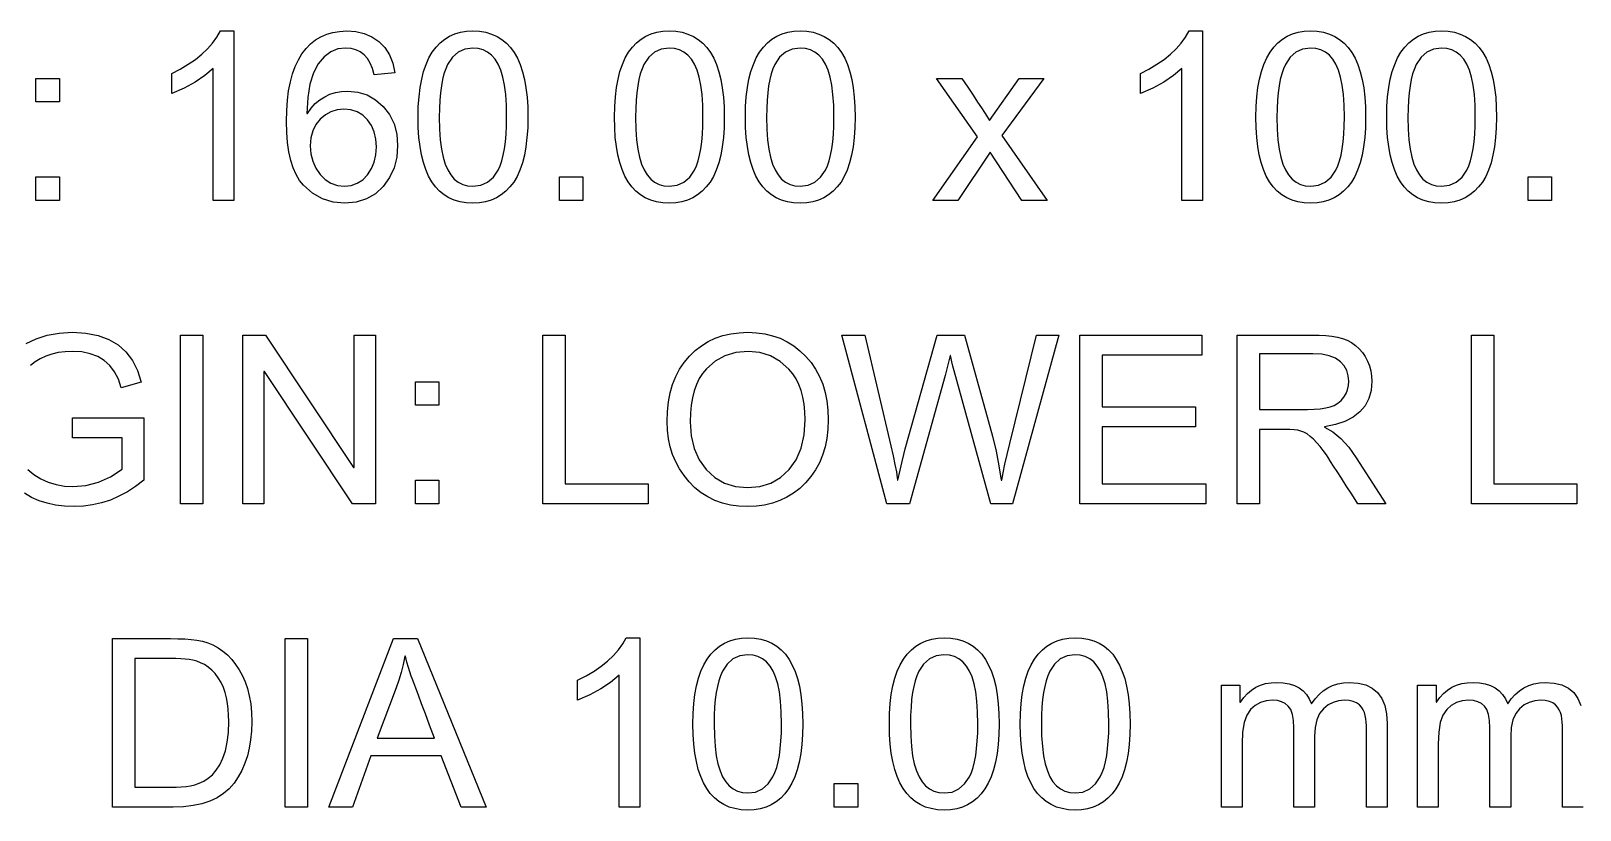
# Model space of a CAD drawing. Header units: millimetres. Extents: x 0 to 160, y 0 to 171.
# Drawn here: x 35.02 to 80.98, y 111.91 to 135.02 of the extents above; entities that cross this region are included whole.
import ezdxf

# ---------------------------------------------------------------- set-up
doc = ezdxf.new("R2010")
doc.units = ezdxf.units.MM
doc.layers.add('TEXT', color=7, linetype='CONTINUOUS')

msp = doc.modelspace()

# ---------------------------------------------------------------- linework, layer by layer
at = {"layer": 'TEXT'}
for points in [[(41.044, 130), (40.43, 130), (40.43, 133.912), (40.18, 133.702), (39.892, 133.509), (39.565, 133.332), (39.198, 133.172), (39.198, 133.765), (39.453, 133.896), (39.687, 134.035), (39.899, 134.181), (40.09, 134.334), (40.261, 134.495), (40.41, 134.664), (40.538, 134.84), (40.645, 135.024), (41.044, 135.024), (41.044, 130)], [(43.223, 132.578), (43.334, 132.734), (43.457, 132.868), (43.591, 132.982), (43.736, 133.075), (43.892, 133.147), (44.059, 133.199), (44.237, 133.23), (44.427, 133.24), (44.722, 133.212), (44.995, 133.127), (45.244, 132.985), (45.471, 132.786), (45.659, 132.544), (45.793, 132.27), (45.874, 131.964), (45.9, 131.627), (45.874, 131.284), (45.793, 130.967), (45.66, 130.678), (45.472, 130.414), (45.241, 130.196), (44.974, 130.04), (44.672, 129.946), (44.335, 129.915), (43.988, 129.948), (43.669, 130.048), (43.375, 130.214), (43.109, 130.447), (42.99, 130.593), (42.887, 130.765), (42.8, 130.962), (42.729, 131.186), (42.674, 131.436), (42.634, 131.711), (42.61, 132.012), (42.602, 132.34), (42.609, 132.664), (42.631, 132.967), (42.667, 133.249), (42.717, 133.511), (42.782, 133.752), (42.86, 133.972), (42.954, 134.172), (43.061, 134.35), (43.182, 134.508), (43.316, 134.645), (43.463, 134.761), (43.623, 134.855), (43.795, 134.929), (43.98, 134.982), (44.178, 135.013), (44.389, 135.024), (44.66, 135.004), (44.909, 134.945), (45.136, 134.847), (45.341, 134.71), (45.516, 134.534), (45.654, 134.32), (45.754, 134.069), (45.815, 133.779), (45.201, 133.724), (45.151, 133.911), (45.086, 134.072), (45.004, 134.209), (44.906, 134.32), (44.792, 134.407), (44.663, 134.469), (44.517, 134.507), (44.355, 134.519), (44.128, 134.49), (43.918, 134.402), (43.724, 134.256), (43.547, 134.052), (43.399, 133.785), (43.294, 133.45), (43.231, 133.048), (43.209, 132.578), (43.223, 132.578)], [(48.134, 135.024), (48.332, 135.014), (48.516, 134.984), (48.688, 134.934), (48.848, 134.864), (48.994, 134.774), (49.128, 134.664), (49.249, 134.534), (49.357, 134.384), (49.453, 134.215), (49.535, 134.025), (49.605, 133.815), (49.663, 133.585), (49.707, 133.335), (49.739, 133.065), (49.758, 132.776), (49.765, 132.466), (49.758, 132.153), (49.738, 131.861), (49.705, 131.59), (49.659, 131.339), (49.6, 131.109), (49.528, 130.9), (49.442, 130.712), (49.343, 130.544), (49.232, 130.397), (49.11, 130.269), (48.976, 130.161), (48.831, 130.072), (48.674, 130.003), (48.505, 129.954), (48.326, 129.925), (48.134, 129.915), (47.937, 129.925), (47.753, 129.955), (47.581, 130.004), (47.423, 130.074), (47.276, 130.164), (47.143, 130.273), (47.022, 130.403), (46.914, 130.553), (46.819, 130.722), (46.736, 130.911), (46.666, 131.121), (46.609, 131.35), (46.565, 131.599), (46.533, 131.868), (46.514, 132.157), (46.508, 132.466), (46.514, 132.779), (46.534, 133.071), (46.567, 133.343), (46.613, 133.594), (46.672, 133.824), (46.744, 134.034), (46.83, 134.223), (46.929, 134.391), (47.04, 134.539), (47.162, 134.668), (47.296, 134.777), (47.441, 134.866), (47.597, 134.935), (47.765, 134.984), (47.944, 135.014), (48.134, 135.024)], [(53.96, 135.024), (54.157, 135.014), (54.342, 134.984), (54.514, 134.934), (54.673, 134.864), (54.819, 134.774), (54.953, 134.664), (55.074, 134.534), (55.182, 134.384), (55.278, 134.215), (55.361, 134.025), (55.431, 133.815), (55.488, 133.585), (55.533, 133.335), (55.565, 133.065), (55.584, 132.776), (55.59, 132.466), (55.583, 132.153), (55.564, 131.861), (55.531, 131.59), (55.485, 131.339), (55.426, 131.109), (55.353, 130.9), (55.268, 130.712), (55.169, 130.544), (55.058, 130.397), (54.935, 130.269), (54.801, 130.161), (54.656, 130.072), (54.499, 130.003), (54.331, 129.954), (54.151, 129.925), (53.96, 129.915), (53.763, 129.925), (53.578, 129.955), (53.407, 130.004), (53.248, 130.074), (53.102, 130.164), (52.968, 130.273), (52.848, 130.403), (52.74, 130.553), (52.644, 130.722), (52.562, 130.911), (52.492, 131.121), (52.435, 131.35), (52.39, 131.599), (52.358, 131.868), (52.339, 132.157), (52.333, 132.466), (52.339, 132.779), (52.359, 133.071), (52.392, 133.343), (52.438, 133.594), (52.497, 133.824), (52.57, 134.034), (52.655, 134.223), (52.754, 134.391), (52.865, 134.539), (52.987, 134.668), (53.121, 134.777), (53.266, 134.866), (53.422, 134.935), (53.59, 134.984), (53.769, 135.014), (53.96, 135.024)], [(57.844, 135.024), (58.042, 135.014), (58.227, 134.984), (58.399, 134.934), (58.558, 134.864), (58.704, 134.774), (58.838, 134.664), (58.959, 134.534), (59.067, 134.384), (59.163, 134.215), (59.246, 134.025), (59.316, 133.815), (59.373, 133.585), (59.417, 133.335), (59.449, 133.065), (59.468, 132.776), (59.475, 132.466), (59.468, 132.153), (59.448, 131.861), (59.416, 131.59), (59.369, 131.339), (59.31, 131.109), (59.238, 130.9), (59.152, 130.712), (59.054, 130.544), (58.943, 130.397), (58.82, 130.269), (58.686, 130.161), (58.541, 130.072), (58.384, 130.003), (58.215, 129.954), (58.036, 129.925), (57.844, 129.915), (57.647, 129.925), (57.463, 129.955), (57.292, 130.004), (57.133, 130.074), (56.987, 130.164), (56.853, 130.273), (56.732, 130.403), (56.624, 130.553), (56.529, 130.722), (56.446, 130.911), (56.376, 131.121), (56.319, 131.35), (56.275, 131.599), (56.243, 131.868), (56.224, 132.157), (56.218, 132.466), (56.224, 132.779), (56.244, 133.071), (56.277, 133.343), (56.323, 133.594), (56.382, 133.824), (56.455, 134.034), (56.54, 134.223), (56.639, 134.391), (56.75, 134.539), (56.872, 134.668), (57.006, 134.777), (57.151, 134.866), (57.307, 134.935), (57.475, 134.984), (57.654, 135.014), (57.844, 135.024)], [(69.782, 130), (69.168, 130), (69.168, 133.912), (68.918, 133.702), (68.63, 133.509), (68.303, 133.332), (67.937, 133.172), (67.937, 133.765), (68.191, 133.896), (68.425, 134.035), (68.637, 134.181), (68.828, 134.334), (68.999, 134.495), (69.148, 134.664), (69.276, 134.84), (69.383, 135.024), (69.782, 135.024), (69.782, 130)], [(72.988, 135.024), (73.185, 135.014), (73.37, 134.984), (73.542, 134.934), (73.701, 134.864), (73.847, 134.774), (73.981, 134.664), (74.102, 134.534), (74.21, 134.384), (74.306, 134.215), (74.389, 134.025), (74.459, 133.815), (74.516, 133.585), (74.561, 133.335), (74.593, 133.065), (74.612, 132.776), (74.618, 132.466), (74.611, 132.153), (74.592, 131.861), (74.559, 131.59), (74.513, 131.339), (74.453, 131.109), (74.381, 130.9), (74.296, 130.712), (74.197, 130.544), (74.086, 130.397), (73.963, 130.269), (73.829, 130.161), (73.684, 130.072), (73.527, 130.003), (73.359, 129.954), (73.179, 129.925), (72.988, 129.915), (72.791, 129.925), (72.606, 129.955), (72.435, 130.004), (72.276, 130.074), (72.13, 130.164), (71.996, 130.273), (71.876, 130.403), (71.768, 130.553), (71.672, 130.722), (71.59, 130.911), (71.52, 131.121), (71.463, 131.35), (71.418, 131.599), (71.386, 131.868), (71.367, 132.157), (71.361, 132.466), (71.367, 132.779), (71.387, 133.071), (71.42, 133.343), (71.466, 133.594), (71.525, 133.824), (71.598, 134.034), (71.683, 134.223), (71.782, 134.391), (71.893, 134.539), (72.015, 134.668), (72.149, 134.777), (72.294, 134.866), (72.45, 134.935), (72.618, 134.984), (72.797, 135.014), (72.988, 135.024)], [(76.872, 135.024), (77.07, 135.014), (77.255, 134.984), (77.426, 134.934), (77.586, 134.864), (77.732, 134.774), (77.866, 134.664), (77.987, 134.534), (78.095, 134.384), (78.191, 134.215), (78.273, 134.025), (78.344, 133.815), (78.401, 133.585), (78.445, 133.335), (78.477, 133.065), (78.496, 132.776), (78.503, 132.466), (78.496, 132.153), (78.476, 131.861), (78.443, 131.59), (78.397, 131.339), (78.338, 131.109), (78.266, 130.9), (78.18, 130.712), (78.082, 130.544), (77.97, 130.397), (77.848, 130.269), (77.714, 130.161), (77.569, 130.072), (77.412, 130.003), (77.243, 129.954), (77.064, 129.925), (76.872, 129.915), (76.675, 129.925), (76.491, 129.955), (76.32, 130.004), (76.161, 130.074), (76.015, 130.164), (75.881, 130.273), (75.76, 130.403), (75.652, 130.553), (75.557, 130.722), (75.474, 130.911), (75.404, 131.121), (75.347, 131.35), (75.303, 131.599), (75.271, 131.868), (75.252, 132.157), (75.246, 132.466), (75.252, 132.779), (75.272, 133.071), (75.305, 133.343), (75.351, 133.594), (75.41, 133.824), (75.482, 134.034), (75.568, 134.223), (75.667, 134.391), (75.778, 134.539), (75.9, 134.668), (76.034, 134.777), (76.179, 134.866), (76.335, 134.935), (76.503, 134.984), (76.682, 135.014), (76.872, 135.024)], [(48.134, 130.42), (48.367, 130.449), (48.568, 130.539), (48.74, 130.689), (48.881, 130.899), (48.94, 131.028), (48.992, 131.176), (49.035, 131.344), (49.071, 131.53), (49.098, 131.736), (49.118, 131.96), (49.13, 132.203), (49.134, 132.466), (49.127, 132.824), (49.106, 133.142), (49.071, 133.42), (49.023, 133.658), (48.96, 133.861), (48.884, 134.037), (48.793, 134.185), (48.689, 134.306), (48.57, 134.399), (48.437, 134.466), (48.289, 134.506), (48.128, 134.519), (47.896, 134.489), (47.694, 134.397), (47.524, 134.245), (47.384, 134.031), (47.326, 133.9), (47.275, 133.751), (47.232, 133.583), (47.197, 133.396), (47.17, 133.191), (47.151, 132.968), (47.139, 132.726), (47.135, 132.466), (47.142, 132.112), (47.163, 131.797), (47.198, 131.52), (47.248, 131.282), (47.311, 131.078), (47.387, 130.902), (47.478, 130.753), (47.582, 130.633), (47.7, 130.539), (47.831, 130.473), (47.976, 130.433), (48.134, 130.42)], [(53.96, 130.42), (54.192, 130.449), (54.394, 130.539), (54.565, 130.689), (54.707, 130.899), (54.766, 131.028), (54.817, 131.176), (54.86, 131.344), (54.896, 131.53), (54.924, 131.736), (54.943, 131.96), (54.955, 132.203), (54.959, 132.466), (54.952, 132.824), (54.931, 133.142), (54.897, 133.42), (54.848, 133.658), (54.786, 133.861), (54.709, 134.037), (54.619, 134.185), (54.514, 134.306), (54.395, 134.399), (54.262, 134.466), (54.115, 134.506), (53.953, 134.519), (53.721, 134.489), (53.52, 134.397), (53.349, 134.245), (53.209, 134.031), (53.151, 133.9), (53.1, 133.751), (53.058, 133.583), (53.023, 133.396), (52.995, 133.191), (52.976, 132.968), (52.964, 132.726), (52.96, 132.466), (52.967, 132.112), (52.989, 131.797), (53.024, 131.52), (53.073, 131.282), (53.136, 131.078), (53.213, 130.902), (53.303, 130.753), (53.407, 130.633), (53.525, 130.539), (53.656, 130.473), (53.801, 130.433), (53.96, 130.42)], [(57.844, 130.42), (58.077, 130.449), (58.278, 130.539), (58.45, 130.689), (58.591, 130.899), (58.651, 131.028), (58.702, 131.176), (58.745, 131.344), (58.781, 131.53), (58.808, 131.736), (58.828, 131.96), (58.84, 132.203), (58.844, 132.466), (58.837, 132.824), (58.816, 133.142), (58.781, 133.42), (58.733, 133.658), (58.67, 133.861), (58.594, 134.037), (58.503, 134.185), (58.399, 134.306), (58.28, 134.399), (58.147, 134.466), (57.999, 134.506), (57.838, 134.519), (57.606, 134.489), (57.405, 134.397), (57.234, 134.245), (57.094, 134.031), (57.036, 133.9), (56.985, 133.751), (56.942, 133.583), (56.907, 133.396), (56.88, 133.191), (56.861, 132.968), (56.849, 132.726), (56.845, 132.466), (56.852, 132.112), (56.873, 131.797), (56.908, 131.52), (56.958, 131.282), (57.021, 131.078), (57.098, 130.902), (57.188, 130.753), (57.292, 130.633), (57.41, 130.539), (57.541, 130.473), (57.686, 130.433), (57.844, 130.42)], [(72.988, 130.42), (73.22, 130.449), (73.422, 130.539), (73.593, 130.689), (73.735, 130.899), (73.794, 131.028), (73.845, 131.176), (73.888, 131.344), (73.924, 131.53), (73.952, 131.736), (73.971, 131.96), (73.983, 132.203), (73.987, 132.466), (73.98, 132.824), (73.959, 133.142), (73.925, 133.42), (73.876, 133.658), (73.814, 133.861), (73.737, 134.037), (73.647, 134.185), (73.542, 134.306), (73.423, 134.399), (73.29, 134.466), (73.143, 134.506), (72.981, 134.519), (72.749, 134.489), (72.548, 134.397), (72.377, 134.245), (72.237, 134.031), (72.179, 133.9), (72.128, 133.751), (72.086, 133.583), (72.051, 133.396), (72.023, 133.191), (72.004, 132.968), (71.992, 132.726), (71.988, 132.466), (71.995, 132.112), (72.017, 131.797), (72.052, 131.52), (72.101, 131.282), (72.164, 131.078), (72.241, 130.902), (72.331, 130.753), (72.435, 130.633), (72.553, 130.539), (72.684, 130.473), (72.829, 130.433), (72.988, 130.42)], [(76.872, 130.42), (77.105, 130.449), (77.306, 130.539), (77.478, 130.689), (77.619, 130.899), (77.679, 131.028), (77.73, 131.176), (77.773, 131.344), (77.809, 131.53), (77.836, 131.736), (77.856, 131.96), (77.868, 132.203), (77.872, 132.466), (77.865, 132.824), (77.844, 133.142), (77.809, 133.42), (77.761, 133.658), (77.698, 133.861), (77.622, 134.037), (77.531, 134.185), (77.427, 134.306), (77.308, 134.399), (77.175, 134.466), (77.027, 134.506), (76.866, 134.519), (76.634, 134.489), (76.432, 134.397), (76.262, 134.245), (76.122, 134.031), (76.064, 133.9), (76.013, 133.751), (75.97, 133.583), (75.935, 133.396), (75.908, 133.191), (75.889, 132.968), (75.877, 132.726), (75.873, 132.466), (75.88, 132.112), (75.901, 131.797), (75.936, 131.52), (75.986, 131.282), (76.049, 131.078), (76.126, 130.902), (76.216, 130.753), (76.32, 130.633), (76.438, 130.539), (76.569, 130.473), (76.714, 130.433), (76.872, 130.42)], [(35.87, 132.92), (35.171, 132.92), (35.171, 133.619), (35.87, 133.619), (35.87, 132.92)], [(65.174, 130), (64.417, 130), (63.475, 131.432), (62.524, 130), (61.777, 130), (63.104, 131.886), (61.883, 133.619), (62.643, 133.619), (62.819, 133.354), (62.973, 133.12), (63.106, 132.917), (63.218, 132.745), (63.309, 132.604), (63.379, 132.494), (63.427, 132.415), (63.455, 132.367), (64.342, 133.619), (65.075, 133.619), (63.823, 131.92), (65.174, 130)], [(44.321, 130.42), (44.523, 130.441), (44.704, 130.505), (44.865, 130.611), (45.007, 130.761), (45.122, 130.94), (45.204, 131.137), (45.253, 131.353), (45.269, 131.586), (45.253, 131.818), (45.204, 132.028), (45.122, 132.218), (45.007, 132.387), (44.864, 132.526), (44.699, 132.625), (44.511, 132.685), (44.301, 132.705), (44.105, 132.686), (43.923, 132.63), (43.755, 132.537), (43.602, 132.406), (43.473, 132.245), (43.382, 132.06), (43.327, 131.852), (43.308, 131.62), (43.326, 131.38), (43.38, 131.159), (43.47, 130.956), (43.597, 130.771), (43.75, 130.617), (43.922, 130.507), (44.112, 130.441), (44.321, 130.42)], [(35.87, 130), (35.171, 130), (35.171, 130.699), (35.87, 130.699), (35.87, 130)], [(51.398, 130), (50.699, 130), (50.699, 130.699), (51.398, 130.699), (51.398, 130)], [(80.136, 130), (79.437, 130), (79.437, 130.699), (80.136, 130.699), (80.136, 130)], [(34.879, 125.749), (35.175, 125.896), (35.503, 126.001), (35.862, 126.064), (36.252, 126.085), (36.652, 126.062), (37.011, 125.993), (37.328, 125.877), (37.604, 125.715), (37.838, 125.507), (38.031, 125.253), (38.182, 124.952), (38.291, 124.605), (37.698, 124.438), (37.614, 124.691), (37.503, 124.91), (37.363, 125.096), (37.196, 125.248), (37.002, 125.367), (36.78, 125.451), (36.529, 125.502), (36.252, 125.519), (36.033, 125.51), (35.828, 125.485), (35.636, 125.441), (35.459, 125.381), (35.295, 125.303), (35.145, 125.208), (35.009, 125.096)], [(40.119, 121), (39.454, 121), (39.454, 126), (40.119, 126), (40.119, 121)], [(45.239, 121), (44.56, 121), (41.947, 124.926), (41.934, 124.926), (41.934, 121), (41.306, 121), (41.306, 126), (41.982, 126), (44.594, 122.074), (44.608, 122.074), (44.608, 126), (45.239, 126), (45.239, 121)], [(53.332, 121), (50.205, 121), (50.205, 126), (50.866, 126), (50.866, 121.593), (53.332, 121.593), (53.332, 121)], [(56.289, 126.085), (56.546, 126.074), (56.791, 126.041), (57.023, 125.985), (57.244, 125.907), (57.453, 125.807), (57.65, 125.684), (57.835, 125.54), (58.008, 125.372), (58.165, 125.187), (58.301, 124.988), (58.416, 124.774), (58.51, 124.546), (58.583, 124.304), (58.635, 124.048), (58.666, 123.778), (58.677, 123.493), (58.666, 123.21), (58.635, 122.94), (58.582, 122.685), (58.509, 122.444), (58.414, 122.217), (58.299, 122.005), (58.162, 121.806), (58.005, 121.622), (57.831, 121.457), (57.646, 121.313), (57.449, 121.191), (57.24, 121.092), (57.02, 121.014), (56.788, 120.959), (56.544, 120.926), (56.289, 120.915), (56.026, 120.926), (55.775, 120.961), (55.538, 121.018), (55.314, 121.098), (55.103, 121.201), (54.905, 121.327), (54.721, 121.476), (54.55, 121.648), (54.396, 121.836), (54.262, 122.035), (54.149, 122.244), (54.056, 122.462), (53.984, 122.691), (53.933, 122.93), (53.902, 123.179), (53.892, 123.439), (53.902, 123.738), (53.933, 124.022), (53.985, 124.288), (54.058, 124.539), (54.152, 124.773), (54.267, 124.991), (54.402, 125.192), (54.558, 125.378), (54.731, 125.543), (54.917, 125.687), (55.114, 125.809), (55.324, 125.908), (55.547, 125.986), (55.782, 126.041), (56.029, 126.074), (56.289, 126.085)], [(65.515, 126), (64.137, 121), (63.503, 121), (62.411, 124.939), (62.373, 125.082), (62.341, 125.206), (62.318, 125.312), (62.302, 125.4), (62.289, 125.4), (62.149, 124.806), (61.085, 121), (60.416, 121), (59.083, 126), (59.758, 126), (60.529, 122.719), (60.598, 122.418), (60.654, 122.16), (60.696, 121.944), (60.723, 121.771), (60.726, 121.743), (60.728, 121.722), (60.729, 121.707), (60.73, 121.699), (60.744, 121.699), (60.808, 122), (60.865, 122.255), (60.916, 122.464), (60.958, 122.627), (61.91, 126), (62.715, 126), (63.424, 123.473), (63.548, 123.009), (63.654, 122.559), (63.741, 122.122), (63.81, 121.699), (63.823, 121.699), (63.865, 121.919), (63.919, 122.174), (63.984, 122.463), (64.062, 122.787), (64.85, 126), (65.515, 126)], [(69.877, 121), (66.143, 121), (66.143, 126), (69.761, 126), (69.761, 125.407), (66.804, 125.407), (66.804, 123.879), (69.57, 123.879), (69.57, 123.285), (66.804, 123.285), (66.804, 121.593), (69.877, 121.593), (69.877, 121)], [(75.215, 121), (74.383, 121), (74.205, 121.281), (74.045, 121.533), (73.902, 121.757), (73.777, 121.952), (73.67, 122.119), (73.581, 122.258), (73.509, 122.368), (73.455, 122.45), (73.363, 122.579), (73.27, 122.7), (73.173, 122.811), (73.075, 122.912), (72.976, 122.999), (72.881, 123.069), (72.789, 123.121), (72.7, 123.156), (72.605, 123.178), (72.495, 123.194), (72.372, 123.203), (72.234, 123.207), (71.47, 123.207), (71.47, 121), (70.808, 121), (70.808, 126), (73.022, 126), (73.239, 125.996), (73.439, 125.986), (73.62, 125.967), (73.782, 125.942), (73.931, 125.905), (74.071, 125.852), (74.201, 125.783), (74.321, 125.698), (74.431, 125.599), (74.526, 125.488), (74.609, 125.365), (74.678, 125.229), (74.732, 125.086), (74.771, 124.938), (74.794, 124.787), (74.802, 124.632), (74.78, 124.363), (74.713, 124.122), (74.601, 123.908), (74.444, 123.722), (74.245, 123.565), (74.004, 123.44), (73.723, 123.347), (73.4, 123.285), (73.4, 123.271), (73.647, 123.131), (73.886, 122.933), (74.118, 122.676), (74.342, 122.361), (75.215, 121)], [(80.887, 121), (77.759, 121), (77.759, 126), (78.421, 126), (78.421, 121.593), (80.887, 121.593), (80.887, 121)], [(56.282, 121.481), (56.645, 121.514), (56.971, 121.614), (57.261, 121.78), (57.515, 122.013), (57.722, 122.305), (57.87, 122.649), (57.96, 123.045), (57.991, 123.493), (57.984, 123.73), (57.961, 123.953), (57.923, 124.161), (57.87, 124.356), (57.803, 124.537), (57.72, 124.703), (57.622, 124.856), (57.509, 124.994), (57.252, 125.224), (56.964, 125.388), (56.646, 125.486), (56.296, 125.519), (55.938, 125.487), (55.612, 125.39), (55.32, 125.229), (55.061, 125.004), (54.948, 124.867), (54.85, 124.712), (54.766, 124.541), (54.698, 124.352), (54.645, 124.146), (54.607, 123.923), (54.585, 123.682), (54.577, 123.425), (54.607, 123.011), (54.696, 122.638), (54.844, 122.307), (55.051, 122.018), (55.306, 121.783), (55.596, 121.615), (55.922, 121.514), (56.282, 121.481)], [(71.47, 123.8), (72.889, 123.8), (73.092, 123.805), (73.274, 123.818), (73.433, 123.841), (73.569, 123.873), (73.688, 123.919), (73.795, 123.981), (73.889, 124.061), (73.97, 124.158), (74.036, 124.267), (74.083, 124.383), (74.111, 124.504), (74.12, 124.632), (74.104, 124.796), (74.058, 124.948), (73.98, 125.086), (73.871, 125.212), (73.726, 125.317), (73.541, 125.391), (73.315, 125.436), (73.049, 125.451), (71.47, 125.451), (71.47, 123.8)], [(47.125, 123.92), (46.426, 123.92), (46.426, 124.619), (47.125, 124.619), (47.125, 123.92)], [(34.928, 122.019), (35.106, 121.865), (35.312, 121.738), (35.536, 121.639), (35.77, 121.568), (36.013, 121.526), (36.265, 121.512), (36.651, 121.544), (37.023, 121.64), (37.381, 121.801), (37.725, 122.027), (37.725, 122.954), (36.252, 122.954), (36.252, 123.551), (38.366, 123.551), (38.366, 121.699)], [(38.366, 121.699), (38.127, 121.515), (37.883, 121.356), (37.633, 121.221), (37.377, 121.111), (37.116, 121.025), (36.849, 120.964), (36.577, 120.927), (36.299, 120.915), (36.019, 120.926), (35.753, 120.959), (35.5, 121.013), (35.261, 121.09), (35.037, 121.189), (34.826, 121.309)], [(47.125, 121), (46.426, 121), (46.426, 121.699), (47.125, 121.699), (47.125, 121)], [(37.439, 117), (39.164, 117), (39.383, 116.997), (39.586, 116.988), (39.774, 116.974), (39.945, 116.954), (40.107, 116.923), (40.266, 116.875), (40.42, 116.81), (40.571, 116.729), (40.716, 116.631), (40.851, 116.516), (40.977, 116.384), (41.093, 116.236), (41.199, 116.073), (41.293, 115.899), (41.374, 115.713), (41.444, 115.515), (41.5, 115.3), (41.54, 115.064), (41.564, 114.806), (41.572, 114.527), (41.564, 114.257), (41.539, 113.999), (41.498, 113.754), (41.441, 113.521), (41.367, 113.3), (41.277, 113.091), (41.17, 112.895), (41.047, 112.711), (40.904, 112.544), (40.737, 112.4), (40.547, 112.278), (40.333, 112.178), (40.095, 112.1), (39.833, 112.044), (39.548, 112.011), (39.239, 112), (37.439, 112), (37.439, 117)], [(43.23, 112), (42.565, 112), (42.565, 117), (43.23, 117), (43.23, 112)], [(48.53, 112), (47.783, 112), (47.196, 113.521), (45.109, 113.521), (44.557, 112), (43.857, 112), (45.778, 117), (46.49, 117), (48.53, 112)], [(53.083, 112), (52.469, 112), (52.469, 115.912), (52.22, 115.702), (51.931, 115.509), (51.604, 115.332), (51.238, 115.172), (51.238, 115.765), (51.493, 115.896), (51.726, 116.035), (51.939, 116.181), (52.13, 116.334), (52.3, 116.495), (52.449, 116.664), (52.577, 116.84), (52.684, 117.024), (53.083, 117.024), (53.083, 112)], [(56.289, 117.024), (56.487, 117.014), (56.671, 116.984), (56.843, 116.934), (57.002, 116.864), (57.149, 116.774), (57.283, 116.664), (57.404, 116.534), (57.512, 116.384), (57.607, 116.215), (57.69, 116.025), (57.76, 115.815), (57.818, 115.585), (57.862, 115.335), (57.894, 115.065), (57.913, 114.776), (57.92, 114.466), (57.913, 114.153), (57.893, 113.861), (57.86, 113.59), (57.814, 113.339), (57.755, 113.109), (57.683, 112.9), (57.597, 112.712), (57.498, 112.544), (57.387, 112.397), (57.265, 112.269), (57.131, 112.161), (56.985, 112.072), (56.829, 112.003), (56.66, 111.954), (56.48, 111.925), (56.289, 111.915), (56.092, 111.925), (55.908, 111.955), (55.736, 112.004), (55.577, 112.074), (55.431, 112.164), (55.298, 112.273), (55.177, 112.403), (55.069, 112.553), (54.974, 112.722), (54.891, 112.911), (54.821, 113.121), (54.764, 113.35), (54.72, 113.599), (54.688, 113.868), (54.669, 114.157), (54.662, 114.466), (54.669, 114.779), (54.689, 115.071), (54.722, 115.343), (54.768, 115.594), (54.827, 115.824), (54.899, 116.034), (54.985, 116.223), (55.084, 116.391), (55.195, 116.539), (55.317, 116.668), (55.451, 116.777), (55.596, 116.866), (55.752, 116.935), (55.92, 116.984), (56.099, 117.014), (56.289, 117.024)], [(62.115, 117.024), (62.312, 117.014), (62.497, 116.984), (62.669, 116.934), (62.828, 116.864), (62.974, 116.774), (63.108, 116.664), (63.229, 116.534), (63.337, 116.384), (63.433, 116.215), (63.516, 116.025), (63.586, 115.815), (63.643, 115.585), (63.688, 115.335), (63.719, 115.065), (63.739, 114.776), (63.745, 114.466), (63.738, 114.153), (63.719, 113.861), (63.686, 113.59), (63.64, 113.339), (63.58, 113.109), (63.508, 112.9), (63.422, 112.712), (63.324, 112.544), (63.213, 112.397), (63.09, 112.269), (62.956, 112.161), (62.811, 112.072), (62.654, 112.003), (62.486, 111.954), (62.306, 111.925), (62.115, 111.915), (61.918, 111.925), (61.733, 111.955), (61.562, 112.004), (61.403, 112.074), (61.257, 112.164), (61.123, 112.273), (61.002, 112.403), (60.894, 112.553), (60.799, 112.722), (60.717, 112.911), (60.647, 113.121), (60.589, 113.35), (60.545, 113.599), (60.513, 113.868), (60.494, 114.157), (60.488, 114.466), (60.494, 114.779), (60.514, 115.071), (60.547, 115.343), (60.593, 115.594), (60.652, 115.824), (60.725, 116.034), (60.81, 116.223), (60.909, 116.391), (61.02, 116.539), (61.142, 116.668), (61.276, 116.777), (61.421, 116.866), (61.577, 116.935), (61.745, 116.984), (61.924, 117.014), (62.115, 117.024)], [(65.999, 117.024), (66.197, 117.014), (66.381, 116.984), (66.553, 116.934), (66.713, 116.864), (66.859, 116.774), (66.993, 116.664), (67.114, 116.534), (67.222, 116.384), (67.318, 116.215), (67.4, 116.025), (67.47, 115.815), (67.528, 115.585), (67.572, 115.335), (67.604, 115.065), (67.623, 114.776), (67.63, 114.466), (67.623, 114.153), (67.603, 113.861), (67.57, 113.59), (67.524, 113.339), (67.465, 113.109), (67.393, 112.9), (67.307, 112.712), (67.208, 112.544), (67.097, 112.397), (66.975, 112.269), (66.841, 112.161), (66.696, 112.072), (66.539, 112.003), (66.37, 111.954), (66.191, 111.925), (65.999, 111.915), (65.802, 111.925), (65.618, 111.955), (65.446, 112.004), (65.288, 112.074), (65.141, 112.164), (65.008, 112.273), (64.887, 112.403), (64.779, 112.553), (64.684, 112.722), (64.601, 112.911), (64.531, 113.121), (64.474, 113.35), (64.43, 113.599), (64.398, 113.868), (64.379, 114.157), (64.372, 114.466), (64.379, 114.779), (64.399, 115.071), (64.432, 115.343), (64.478, 115.594), (64.537, 115.824), (64.609, 116.034), (64.695, 116.223), (64.794, 116.391), (64.905, 116.539), (65.027, 116.668), (65.161, 116.777), (65.306, 116.866), (65.462, 116.935), (65.63, 116.984), (65.809, 117.014), (65.999, 117.024)], [(38.1, 112.593), (39.171, 112.593), (39.331, 112.596), (39.481, 112.604), (39.623, 112.616), (39.756, 112.634), (39.885, 112.664), (40.015, 112.71), (40.146, 112.774), (40.278, 112.856), (40.404, 112.961), (40.52, 113.095), (40.624, 113.258), (40.716, 113.45), (40.792, 113.672), (40.847, 113.929), (40.879, 114.218), (40.89, 114.541), (40.886, 114.725), (40.874, 114.904), (40.853, 115.076), (40.824, 115.242), (40.783, 115.401), (40.729, 115.553), (40.661, 115.698), (40.578, 115.835), (40.485, 115.96), (40.386, 116.067), (40.28, 116.156), (40.167, 116.227), (40.052, 116.284), (39.938, 116.328), (39.826, 116.36), (39.715, 116.379), (39.597, 116.391), (39.464, 116.4), (39.315, 116.405), (39.151, 116.407), (38.1, 116.407), (38.1, 112.593)], [(46.995, 114.046), (46.85, 114.43), (46.722, 114.77), (46.61, 115.067), (46.515, 115.319), (46.437, 115.527), (46.376, 115.692), (46.331, 115.813), (46.303, 115.89), (46.263, 116.009), (46.22, 116.147), (46.176, 116.303), (46.129, 116.478), (46.112, 116.478), (46.06, 116.23), (46, 115.992), (45.932, 115.763), (45.856, 115.544), (45.297, 114.046), (46.995, 114.046)], [(56.289, 112.42), (56.521, 112.449), (56.723, 112.539), (56.895, 112.689), (57.036, 112.899), (57.095, 113.028), (57.147, 113.176), (57.19, 113.344), (57.225, 113.53), (57.253, 113.736), (57.273, 113.96), (57.285, 114.203), (57.289, 114.466), (57.282, 114.824), (57.261, 115.142), (57.226, 115.42), (57.178, 115.658), (57.115, 115.861), (57.039, 116.037), (56.948, 116.185), (56.843, 116.306), (56.725, 116.399), (56.591, 116.466), (56.444, 116.506), (56.282, 116.519), (56.05, 116.489), (55.849, 116.397), (55.679, 116.245), (55.539, 116.031), (55.481, 115.9), (55.43, 115.751), (55.387, 115.583), (55.352, 115.396), (55.325, 115.191), (55.305, 114.968), (55.294, 114.726), (55.29, 114.466), (55.297, 114.112), (55.318, 113.797), (55.353, 113.52), (55.402, 113.282), (55.466, 113.078), (55.542, 112.902), (55.633, 112.753), (55.737, 112.633), (55.854, 112.539), (55.986, 112.473), (56.131, 112.433), (56.289, 112.42)], [(62.115, 112.42), (62.347, 112.449), (62.549, 112.539), (62.72, 112.689), (62.862, 112.899), (62.921, 113.028), (62.972, 113.176), (63.015, 113.344), (63.051, 113.53), (63.078, 113.736), (63.098, 113.96), (63.11, 114.203), (63.114, 114.466), (63.107, 114.824), (63.086, 115.142), (63.052, 115.42), (63.003, 115.658), (62.941, 115.861), (62.864, 116.037), (62.773, 116.185), (62.669, 116.306), (62.55, 116.399), (62.417, 116.466), (62.269, 116.506), (62.108, 116.519), (61.876, 116.489), (61.675, 116.397), (61.504, 116.245), (61.364, 116.031), (61.306, 115.9), (61.255, 115.751), (61.213, 115.583), (61.178, 115.396), (61.15, 115.191), (61.131, 114.968), (61.119, 114.726), (61.115, 114.466), (61.122, 114.112), (61.143, 113.797), (61.179, 113.52), (61.228, 113.282), (61.291, 113.078), (61.368, 112.902), (61.458, 112.753), (61.562, 112.633), (61.68, 112.539), (61.811, 112.473), (61.956, 112.433), (62.115, 112.42)], [(65.999, 112.42), (66.231, 112.449), (66.433, 112.539), (66.605, 112.689), (66.746, 112.899), (66.805, 113.028), (66.857, 113.176), (66.9, 113.344), (66.936, 113.53), (66.963, 113.736), (66.983, 113.96), (66.995, 114.203), (66.999, 114.466), (66.992, 114.824), (66.971, 115.142), (66.936, 115.42), (66.888, 115.658), (66.825, 115.861), (66.749, 116.037), (66.658, 116.185), (66.554, 116.306), (66.435, 116.399), (66.302, 116.466), (66.154, 116.506), (65.992, 116.519), (65.761, 116.489), (65.559, 116.397), (65.389, 116.245), (65.249, 116.031), (65.191, 115.9), (65.14, 115.751), (65.097, 115.583), (65.062, 115.396), (65.035, 115.191), (65.016, 114.968), (65.004, 114.726), (65, 114.466), (65.007, 114.112), (65.028, 113.797), (65.063, 113.52), (65.113, 113.282), (65.176, 113.078), (65.252, 112.902), (65.343, 112.753), (65.447, 112.633), (65.564, 112.539), (65.696, 112.473), (65.841, 112.433), (65.999, 112.42)], [(75.256, 112), (74.642, 112), (74.642, 114.285), (74.64, 114.407), (74.633, 114.519), (74.623, 114.622), (74.608, 114.717), (74.584, 114.804), (74.547, 114.885), (74.496, 114.962), (74.432, 115.034), (74.351, 115.094), (74.251, 115.137), (74.131, 115.163), (73.99, 115.172), (73.816, 115.156), (73.654, 115.109), (73.504, 115.03), (73.366, 114.92), (73.251, 114.774), (73.169, 114.589), (73.12, 114.364), (73.104, 114.101), (73.104, 112), (72.49, 112), (72.49, 114.353), (72.479, 114.57), (72.448, 114.75), (72.397, 114.892), (72.324, 114.998), (72.233, 115.074), (72.124, 115.128), (71.999, 115.161), (71.855, 115.172), (71.666, 115.155), (71.495, 115.104), (71.342, 115.018), (71.206, 114.899), (71.094, 114.733), (71.015, 114.508), (70.967, 114.223), (70.952, 113.879), (70.952, 112), (70.338, 112), (70.338, 115.619), (70.89, 115.619), (70.89, 115.114), (70.904, 115.114), (71.001, 115.251), (71.11, 115.371), (71.229, 115.471), (71.358, 115.554), (71.499, 115.618), (71.65, 115.664), (71.812, 115.691), (71.985, 115.701), (72.176, 115.691), (72.349, 115.661), (72.504, 115.611), (72.642, 115.542), (72.761, 115.453), (72.864, 115.344), (72.948, 115.215), (73.015, 115.066), (73.12, 115.215), (73.236, 115.344), (73.36, 115.453), (73.495, 115.542), (73.639, 115.611), (73.793, 115.661), (73.957, 115.691), (74.13, 115.701), (74.394, 115.682), (74.623, 115.625), (74.816, 115.53), (74.974, 115.397), (75.098, 115.226), (75.185, 115.018), (75.238, 114.771), (75.256, 114.486), (75.256, 112)], [(81.074, 112), (80.46, 112), (80.46, 114.285), (80.458, 114.407), (80.452, 114.519), (80.441, 114.622), (80.426, 114.717), (80.403, 114.804), (80.365, 114.885), (80.315, 114.962), (80.251, 115.034), (80.17, 115.094), (80.069, 115.137), (79.949, 115.163), (79.809, 115.172), (79.634, 115.156), (79.472, 115.109), (79.322, 115.03), (79.185, 114.92), (79.07, 114.774), (78.988, 114.589), (78.939, 114.364), (78.922, 114.101), (78.922, 112), (78.308, 112), (78.308, 114.353), (78.298, 114.57), (78.267, 114.75), (78.215, 114.892), (78.143, 114.998), (78.052, 115.074), (77.943, 115.128), (77.817, 115.161), (77.674, 115.172), (77.485, 115.155), (77.314, 115.104), (77.16, 115.018), (77.024, 114.899), (76.913, 114.733), (76.834, 114.508), (76.786, 114.223), (76.77, 113.879), (76.77, 112), (76.156, 112), (76.156, 115.619), (76.709, 115.619), (76.709, 115.114), (76.722, 115.114), (76.82, 115.251), (76.928, 115.371), (77.047, 115.471), (77.177, 115.554), (77.317, 115.618), (77.469, 115.664), (77.631, 115.691), (77.804, 115.701), (77.994, 115.691), (78.167, 115.661), (78.322, 115.611), (78.46, 115.542), (78.58, 115.453), (78.682, 115.344), (78.767, 115.215), (78.834, 115.066), (78.939, 115.215), (79.054, 115.344), (79.179, 115.453), (79.314, 115.542), (79.458, 115.611), (79.612, 115.661), (79.775, 115.691), (79.949, 115.701), (80.213, 115.682), (80.441, 115.625), (80.635, 115.53), (80.793, 115.397), (80.916, 115.226), (81.004, 115.018)], [(59.553, 112), (58.854, 112), (58.854, 112.699), (59.553, 112.699), (59.553, 112)]]:
    msp.add_lwpolyline(points, dxfattribs=at)

doc.saveas('drawing.dxf')
